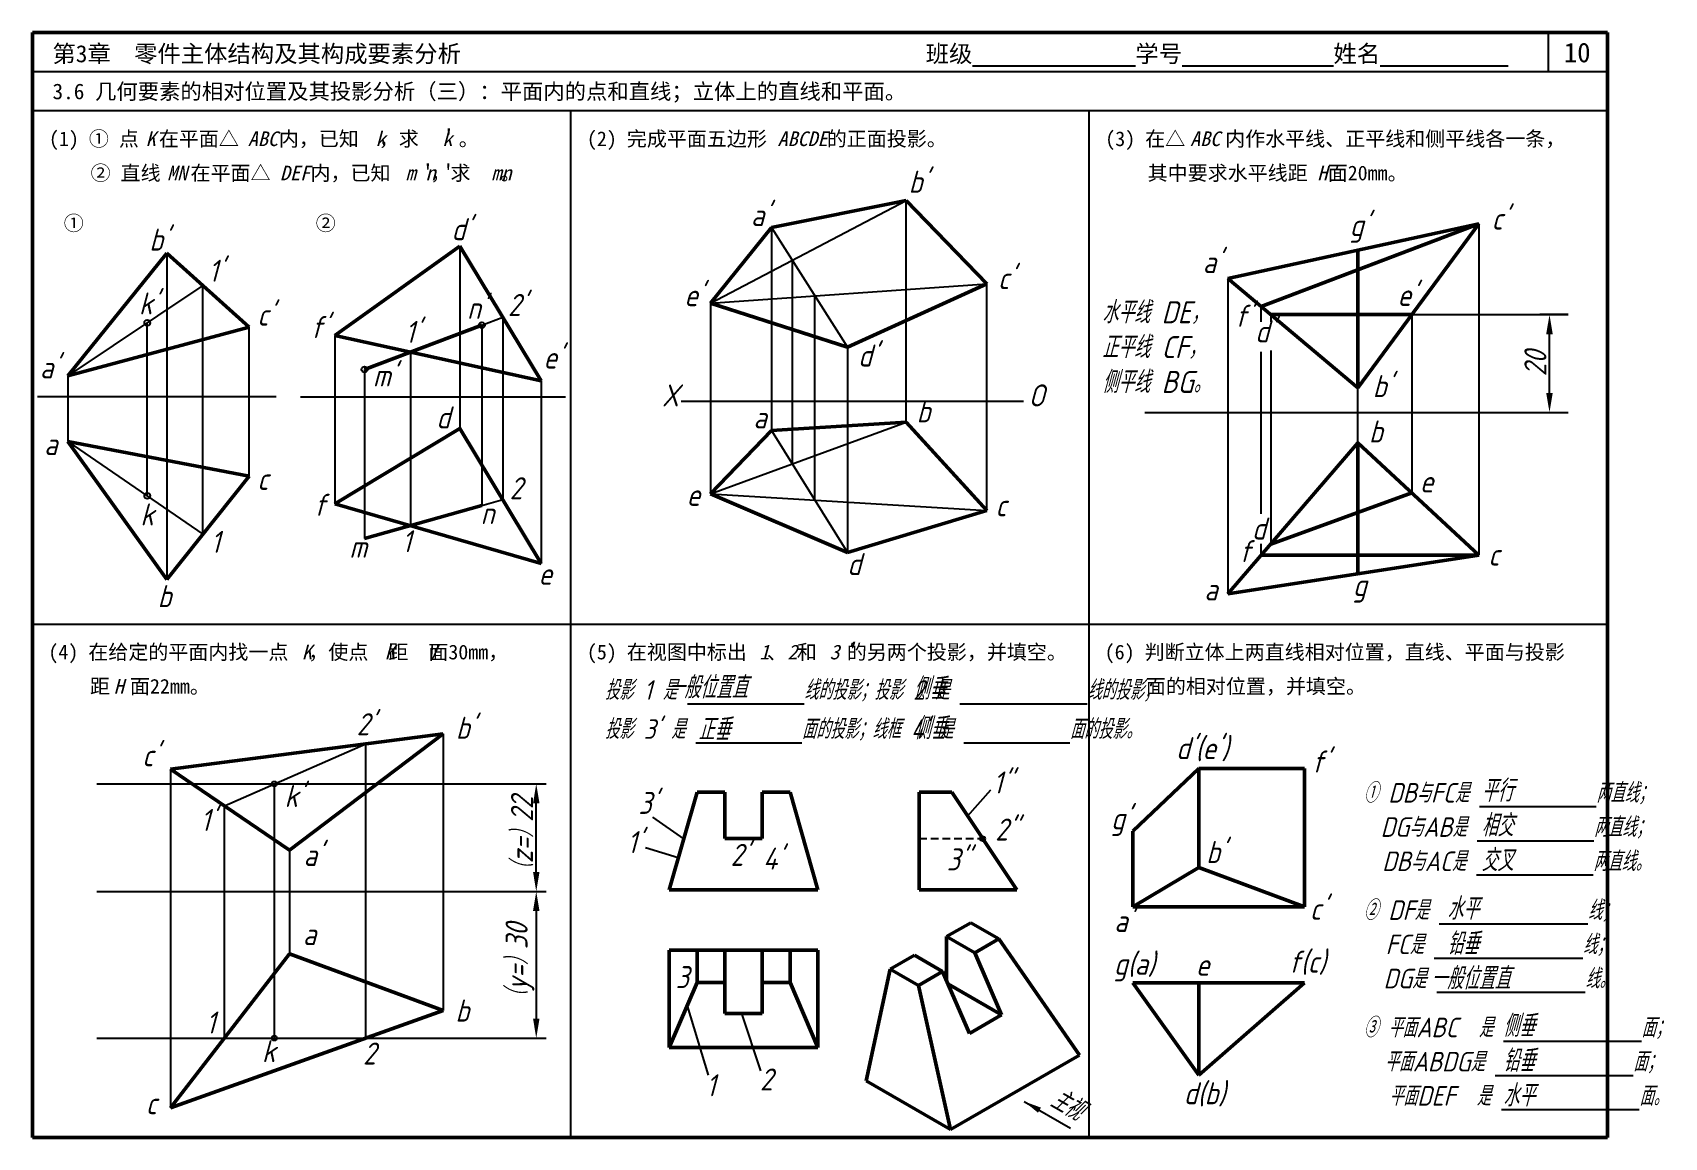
# Model space of a CAD drawing. Header units: millimetres. Extents: x 0 to 334, y 0 to 226.
import ezdxf

# ---------------------------------------------------------------- set-up
doc = ezdxf.new("R2010")
doc.units = ezdxf.units.MM
doc.header["$LTSCALE"] = 0.25
doc.linetypes.add('HIDDEN', pattern=[9.525, 6.35, -3.175])
for name, color, linetype in [('答案', 1, 'Continuous'), ('细实线层', 7, 'Continuous'), ('虚线层', 7, 'HIDDEN')]:
    doc.layers.add(name, color=color, linetype=linetype)
doc.layers.add('粗实线层', color=7, linetype='Continuous', lineweight=50)
doc.styles.get("Standard").update_dxf_attribs({"font": 'gbeitc.shx', "height": 4.5, "bigfont": 'gbcbig.shx'})
doc.styles.add('宋体', font='', dxfattribs={"height": 3})
doc.styles.add('宋体-斜体', font='', dxfattribs={"oblique": 15, "height": 3})
doc.styles.get('宋体').set_extended_font_data('SimSun')
doc.styles.get('宋体-斜体').set_extended_font_data('SimSun')
doc.dimstyles.new('ISO-25', dxfattribs={"dimtxt": 4.5, "dimasz": 4, "dimexe": 2, "dimexo": 0, "dimtad": 1, "dimtoh": 1, "dimdsep": 46, "dimtxsty": 'Standard', "dimcen": 0, "dimclrd": 256, "dimclre": 256, "dimclrt": 256, "dimadec": 0, "dimazin": 0, "dimtfac": 1, "dimtmove": 0, "dimatfit": 2, "dimfxl": 0, "dimlwd": -1, "dimlwe": -1, "dimarcsym": 0})

# ---------------------------------------------------------------- blocks, each defined once
blk = doc.blocks.new('*D2')
at = {"layer": 'Defpoints', "color": 0, "transparency": 16777216}
for p in [(310.17, 168.31), (314.02, 168.31), (314.02, 148.31)]:
    blk.add_point(p, dxfattribs=at)
at = {"layer": '答案', "transparency": 16777216}
for p, q in [((314.02, 168.31), (308.17, 168.31)), ((310.17, 152.31), (310.17, 164.31))]:
    blk.add_line(p, q, dxfattribs=at)
for points in [[(309.5, 164.31), (310.84, 164.31), (310.17, 168.31)], [(309.5, 152.31), (310.84, 152.31), (310.17, 148.31)]]:
    blk.add_solid(points, dxfattribs=at)
at = {"layer": '答案', "transparency": 16777216, "insert": (307.29, 158.31), "char_height": 4.5, "attachment_point": 5, "rotation": 90}
blk.add_mtext('20', dxfattribs=at)
blk = doc.blocks.new('*D3')
at = {"layer": 'Defpoints', "color": 0, "transparency": 16777216}
for p in [(99.51, 72.31), (102.98, 72.31), (99.51, 50.31)]:
    blk.add_point(p, dxfattribs=at)
at = {"layer": '答案', "transparency": 16777216}
for p, q in [((99.51, 72.31), (104.98, 72.31)), ((102.98, 54.31), (102.98, 68.31)), ((99.51, 50.31), (104.98, 50.31))]:
    blk.add_line(p, q, dxfattribs=at)
for points in [[(102.32, 68.31), (103.65, 68.31), (102.98, 72.31)], [(102.32, 54.31), (103.65, 54.31), (102.98, 50.31)]]:
    blk.add_solid(points, dxfattribs=at)
at = {"layer": '答案', "transparency": 16777216, "insert": (100.11, 61.31), "char_height": 4.5, "attachment_point": 5, "rotation": 90}
blk.add_mtext('（z=）22', dxfattribs=at)
blk = doc.blocks.new('*D4')
at = {"layer": 'Defpoints', "color": 0, "transparency": 16777216}
for p in [(99.51, 50.31), (99.51, 20.31), (102.98, 20.31)]:
    blk.add_point(p, dxfattribs=at)
at = {"layer": '答案', "transparency": 16777216}
for p, q in [((99.51, 50.31), (104.98, 50.31)), ((102.98, 46.31), (102.98, 24.31)), ((99.51, 20.31), (104.98, 20.31))]:
    blk.add_line(p, q, dxfattribs=at)
for points in [[(102.32, 46.31), (103.65, 46.31), (102.98, 50.31)], [(102.32, 24.31), (103.65, 24.31), (102.98, 20.31)]]:
    blk.add_solid(points, dxfattribs=at)
at = {"layer": '答案', "transparency": 16777216, "insert": (99.64, 35.31), "char_height": 4.5, "attachment_point": 5, "rotation": 90}
blk.add_mtext('（y=）30', dxfattribs=at)

msp = doc.modelspace()

# ---------------------------------------------------------------- linework, layer by layer
at = {"lineweight": 50}
for p, q in [((322, 226), (0, 226)), ((0, 226), (0, 0)), ((322, 0), (322, 226)), ((0, 0), (322, 0))]:
    msp.add_line(p, q, dxfattribs=at)
for p, q in [((310, 218), (310, 226)), ((322, 218), (0, 218)), ((322, 210), (0, 210)), ((110, 210), (110, 0)), ((216, 210), (216, 0)), ((0, 105), (322, 105))]:
    msp.add_line(p, q)
at = {"layer": '答案'}
for p, q in [((138.619, 170.633), (178.619, 191.633)), ((178.619, 146.334), (178.619, 191.633)), ((151.119, 186.133), (166.619, 161.633)), ((155.364, 137.787), (155.364, 179.424)), ((34.836, 174.241), (7.173, 155.779)), ((34.836, 123.402), (34.836, 174.241)), ((138.619, 170.633), (195.119, 174.633)), ((195.119, 128.261), (195.119, 174.633)), ((159.969, 130.359), (159.969, 172.144)), ((91.859, 166.167), (96.128, 167.78)), ((96.128, 167.78), (96.128, 130.468)), ((251.227, 166.844), (251.227, 169.946)), ((253.165, 168.311), (253.165, 166.844)), ((282.014, 168.311), (282.014, 131.844)), ((23.443, 131.215), (23.443, 166.638)), ((91.859, 166.167), (91.859, 129.261)), ((77.266, 160.651), (77.266, 125.136)), ((251.227, 127.585), (251.227, 160.667)), ((253.165, 160.941), (253.165, 121.381)), ((67.869, 157.1), (67.869, 122.48)), ((138.619, 131.633), (178.619, 146.334)), ((151.119, 144.633), (166.619, 119.633)), ((7.173, 142.372), (34.836, 123.402)), ((91.859, 129.261), (96.128, 130.468)), ((138.619, 131.633), (195.119, 128.261)), ((251.227, 119.122), (251.227, 121.408)), ((39.223, 67.842), (68.132, 80.509)), ((68.132, 20.311), (68.132, 80.509)), ((13.127, 72.311), (99.507, 72.311)), ((49.422, 72.311), (49.422, 20.311)), ((191.177, 65.744), (195.946, 71.117)), ((39.223, 20.311), (39.223, 67.842)), ((132.022, 57.185), (125.331, 59.252)), ((13.127, 20.311), (99.507, 20.311))]:
    msp.add_line(p, q, dxfattribs=at)
at = {"layer": '答案', "lineweight": 50}
for p, q in [((151.119, 186.133), (178.619, 191.633)), ((178.619, 191.633), (195.119, 174.633)), ((251.227, 169.946), (295.728, 186.904)), ((270.949, 153.308), (270.949, 181.498)), ((195.119, 174.633), (166.619, 161.633)), ((253.165, 168.311), (282.014, 168.311)), ((270.949, 142.109), (270.949, 115.281)), ((282.014, 131.844), (253.165, 121.381)), ((91.859, 129.261), (67.869, 122.48)), ((295.728, 119.122), (251.227, 119.122))]:
    msp.add_line(p, q, dxfattribs=at)
at = {"layer": '答案'}
for centre, radius in [((23.443, 166.638), 0.6), ((49.422, 72.311), 0.5), ((194.264, 61.114), 0.5), ((49.422, 20.311), 0.5)]:
    msp.add_circle(centre, radius, dxfattribs=at)
at = {"layer": '粗实线层'}
for p, q in [((244.4, 175.705), (295.728, 186.904)), ((295.728, 186.904), (270.949, 153.308)), ((138.619, 170.633), (151.119, 186.133)), ((7.173, 155.779), (27.439, 180.882)), ((27.439, 180.882), (44.28, 165.763)), ((87.353, 182.323), (61.784, 164.073)), ((103.993, 154.744), (87.353, 182.323)), ((270.949, 153.308), (244.4, 175.705)), ((166.619, 161.633), (138.619, 170.633)), ((44.28, 165.763), (7.173, 155.779)), ((61.784, 164.073), (103.993, 154.744)), ((67.869, 157.1), (91.859, 166.167)), ((87.353, 145.011), (61.784, 129.599)), ((103.993, 117.432), (87.353, 145.011)), ((151.119, 144.633), (138.619, 131.633)), ((151.119, 144.633), (178.619, 146.334)), ((178.619, 146.334), (195.119, 128.261)), ((44.28, 135.24), (7.173, 142.372)), ((7.173, 142.372), (27.439, 114.131)), ((244.4, 111.165), (270.949, 142.109)), ((270.949, 142.109), (295.728, 119.122)), ((27.439, 114.131), (44.28, 135.24)), ((138.619, 131.633), (166.619, 119.633)), ((61.784, 129.599), (103.993, 117.432)), ((195.119, 128.261), (166.619, 119.633)), ((295.728, 119.122), (244.4, 111.165)), ((28.206, 75.333), (83.941, 82.559)), ((52.541, 58.787), (83.941, 82.559)), ((52.541, 58.787), (28.206, 75.333)), ((224.945, 62.656), (238.445, 75.481)), ((260.045, 75.481), (238.445, 75.481)), ((238.445, 75.481), (238.445, 55.231)), ((260.045, 47.131), (260.045, 75.481)), ((130.158, 50.66), (135.861, 70.618)), ((141.563, 70.618), (135.861, 70.618)), ((141.563, 61.114), (141.563, 70.618)), ((154.869, 70.618), (149.166, 70.618)), ((149.166, 70.618), (149.166, 61.114)), ((154.869, 70.618), (160.571, 50.66)), ((181.275, 70.618), (181.275, 50.66)), ((187.928, 70.618), (181.275, 70.618)), ((201.233, 50.66), (187.928, 70.618)), ((149.166, 61.114), (141.563, 61.114)), ((224.945, 47.131), (224.945, 62.656)), ((238.445, 55.231), (224.945, 47.131)), ((238.445, 55.231), (260.045, 47.131)), ((160.571, 50.66), (130.158, 50.66)), ((201.233, 50.66), (181.275, 50.66)), ((224.945, 47.131), (260.045, 47.131)), ((191.825, 43.911), (186.886, 41.061)), ((191.825, 43.911), (197.587, 40.586)), ((186.886, 32.034), (186.886, 41.061)), ((186.886, 41.061), (192.648, 37.736)), ((197.587, 40.586), (192.648, 37.736)), ((197.587, 40.586), (214.05, 16.821)), ((52.541, 37.545), (28.206, 6.054)), ((52.541, 37.545), (83.941, 25.956)), ((130.158, 18.357), (130.158, 38.316)), ((135.861, 38.316), (130.158, 38.316)), ((135.861, 31.663), (135.861, 38.316)), ((141.563, 38.316), (135.861, 38.316)), ((141.563, 31.663), (141.563, 38.316)), ((141.563, 38.316), (149.166, 38.316)), ((154.869, 38.316), (149.166, 38.316)), ((149.166, 38.316), (149.166, 31.663)), ((154.869, 38.316), (154.869, 31.663)), ((160.571, 38.316), (154.869, 38.316)), ((160.571, 38.316), (160.571, 18.357)), ((180.301, 37.261), (175.362, 34.41)), ((186.063, 33.935), (180.301, 37.261)), ((192.648, 37.736), (198.136, 25.062)), ((175.362, 34.41), (170.423, 11.595)), ((181.124, 31.085), (175.362, 34.41)), ((186.063, 33.935), (181.124, 31.085)), ((191.551, 21.261), (186.063, 33.935)), ((130.158, 18.357), (135.861, 31.663)), ((141.563, 31.663), (135.861, 31.663)), ((141.563, 25.327), (141.563, 31.663)), ((154.869, 31.663), (149.166, 31.663)), ((149.166, 31.663), (149.166, 25.327)), ((154.869, 31.663), (160.571, 18.357)), ((187.709, 1.619), (181.124, 31.085)), ((187.163, 31.394), (198.136, 25.062)), ((224.945, 31.606), (260.045, 31.606)), ((238.445, 12.706), (224.945, 31.606)), ((238.445, 31.606), (238.445, 12.706)), ((238.445, 12.706), (260.045, 31.606)), ((28.206, 6.054), (83.941, 25.956)), ((149.166, 25.327), (141.563, 25.327)), ((198.136, 25.062), (191.551, 21.261)), ((160.571, 18.357), (130.158, 18.357)), ((214.05, 16.821), (187.709, 1.619)), ((187.709, 1.619), (170.423, 11.595))]:
    msp.add_line(p, q, dxfattribs=at)
at = {"layer": '细实线层'}
for p, q in [((295.728, 186.904), (295.728, 119.122)), ((151.119, 186.133), (151.119, 144.633)), ((27.439, 180.882), (27.439, 114.131)), ((87.353, 182.323), (87.353, 145.011)), ((244.4, 175.705), (244.4, 111.165)), ((138.619, 170.633), (138.619, 131.633)), ((282.014, 168.311), (314.017, 168.311)), ((44.28, 135.24), (44.28, 165.763)), ((61.784, 164.073), (61.784, 129.599)), ((166.619, 161.633), (166.619, 119.633)), ((7.173, 155.779), (7.173, 142.372)), ((103.993, 154.744), (103.993, 117.432)), ((49.78, 151.5), (1.018, 151.5)), ((54.781, 151.5), (108.96, 151.5)), ((132.619, 150.633), (202.619, 150.633)), ((270.949, 142.109), (270.949, 153.308)), ((227.405, 148.311), (314.017, 148.311)), ((83.941, 82.559), (83.941, 25.956)), ((28.206, 75.333), (28.206, 6.054)), ((133.132, 61.068), (126.846, 65.493)), ((52.541, 58.787), (52.541, 37.545)), ((13.127, 50.311), (99.507, 50.311)), ((133.827, 26.918), (138.141, 12.724)), ((144.978, 25.327), (148.842, 13.615)), ((202.761, 7.354), (212.244, 1.915))]:
    msp.add_line(p, q, dxfattribs=at)
for centre in [(91.859, 166.167), (67.869, 157.1), (23.443, 131.215)]:
    msp.add_circle(centre, 0.6, dxfattribs=at)
msp.add_solid([(206.183, 6.083), (205.586, 5.042), (202.761, 7.354)], dxfattribs=at)
at = {"layer": '虚线层'}
msp.add_line((181.275, 61.114), (194.264, 61.114), dxfattribs=at)

# ---------------------------------------------------------------- texts
at = {"style": '宋体'}
for s, height, p in [('第3章  零件主体结构及其构成要素分析', 3.5, (4.054, 219.934)), ('班级%%U              %%U学号%%U             %%U姓名%%U           ', 3.5, (182.613, 219.934)), ('10', 4, (313.124, 219.934)), ('3.6 几何要素的相对位置及其投影分析（三）：平面内的点和直线；立体上的直线和平面。', 3.2, (4.054, 212.374)), ('(1) ① 点  在平面△    内，已知  ，求  ＇。', 3, (3.334, 202.787)), ('(2) 完成平面五边形      的正面投影。', 3, (113.334, 202.787)), ('(3) 在△    内作水平线、正平线和侧平线各一条，', 3, (219.334, 202.787)), ('② 直线   在平面△    内，已知    ，求   。', 3, (11.847, 195.787)), ('＇', 3, (78.769, 195.684)), ('＇', 3, (82.942, 195.684)), ('其中要求水平线距  面20mm。', 3, (227.996, 195.787)), ('①', 3, (6.359, 185.523)), ('②', 3, (57.885, 185.523)), ('(4) 在给定的平面内找一点  ，使点  距  面30mm，', 3, (3.214, 97.787)), ('(5) 在视图中标出  、 和   的另两个投影，并填空。', 3, (113.334, 97.787)), ('(6) 判断立体上两直线相对位置，直线、平面与投影', 3, (219.214, 97.787)), ('距  面22mm。', 3, (11.723, 90.787)), ('面的相对位置，并填空。', 3, (227.636, 90.787))]:
    msp.add_text(s, height=height, dxfattribs=at).set_placement(p)
at = {"style": '宋体-斜体', "oblique": 15}
for s, p in [('K', (23.134, 202.787)), ('ABC', (44.004, 202.787)), ('k', (70.157, 202.787)), ('k', (83.806, 202.787)), ('ABCDE', (152.334, 202.787)), ('ABC', (236.689, 202.787)), ('MN', (27.508, 195.787)), ('DEF', (50.579, 195.787)), ('m n', (76.292, 195.787)), ('mn', (93.816, 195.787)), ('H', (262.706, 195.787)), ('K', (55.071, 97.787)), ('K', (72.031, 97.787)), ('V', (80.605, 97.787)), ('1', (148.607, 97.787)), ('2', (154.342, 97.787)), ('3＇', (162.962, 97.787)), ('H', (16.613, 90.787))]:
    msp.add_text(s, height=3, dxfattribs=at).set_placement(p)
at = {"layer": '答案'}
for s, p in [("b'", (179.135, 193.238)), ("g'", (269.316, 184.376)), ("1'", (35.964, 175.041)), ("c'", (197.389, 173.524)), ("k'", (21.745, 168.36)), ("e'", (279.094, 170.089)), ("2'", (97.198, 168.042)), ('水平线 DE，', (218.684, 166.54)), ("f'", (245.847, 165.823)), ("1'", (76.175, 162.542)), ("d'", (249.976, 162.633)), ('正平线 CF，', (218.684, 159.415)), ('侧平线 BG。', (218.684, 152.29)), ('2', (97.532, 130.544)), ('e', (283.658, 131.925)), ('n', (91.633, 125.451)), ('d', (249.324, 122.299)), ('1', (36.409, 119.585)), ('1', (75.507, 119.711)), ('m', (64.77, 118.577)), ('f', (246.716, 117.675)), ('g', (269.968, 110.757)), ('一般位置直', (129.95, 89.795)), ('侧垂', (180.107, 89.575)), ("2'", (66.245, 82.272)), ('正垂', (136.11, 81.225)), ('侧垂', (180.327, 81.445)), ('1"', (196.386, 70.364)), ('平行', (296.259, 68.7)), ("k'", (51.506, 67.582)), ("1'", (34.347, 62.683)), ("1'", (121.591, 58.153)), ('2"', (196.826, 60.729)), ('相交', (296.259, 61.575)), ("2'", (142.709, 55.549)), ('3"', (186.926, 54.609)), ('交叉', (296.259, 54.45)), ('水平', (289.219, 44.529)), ('铅垂', (289.219, 37.404)), ('3', (131.49, 30.532)), ('一般位置直', (285.92, 30.279)), ('1', (35.447, 21.247)), ('侧垂', (300.659, 20.579)), ('k', (46.886, 15.379)), ('2', (67.565, 14.907)), ('铅垂', (300.659, 13.454)), ('水平', (300.659, 6.329))]:
    msp.add_text(s, height=4.5, dxfattribs=at).set_placement(p)
at = {"layer": '细实线层'}
for s, height, p in [("a'", 4.5, (146.878, 186.43)), ("c'", 4.5, (298.331, 185.704)), ("d'", 4.5, (85.649, 183.54)), ("b'", 4.5, (23.85, 181.399)), ("a'", 4.5, (239.269, 176.806)), ("e'", 4.5, (133.245, 170.038)), ("c'", 4.5, (45.926, 166.048)), ("n'", 4.5, (88.854, 167.424)), ("f'", 4.5, (56.875, 163.524)), ("a'", 4.5, (1.492, 155.268)), ("e'", 4.5, (104.439, 157.278)), ("d'", 4.5, (168.785, 157.689)), ("m'", 4.5, (69.591, 153.62)), ("b'", 4.5, (274.03, 151.433)), ('X', 4.5, (128.676, 149.53)), ('O', 4.5, (203.635, 149.53)), ('b', 4.5, (180.754, 146.268)), ('d', 4.5, (82.542, 145.032)), ('a', 4.5, (147.378, 145.032)), ('b', 4.5, (273.26, 142.152)), ('a', 4.5, (2.348, 139.579)), ('c', 4.5, (45.926, 132.448)), ('f', 4.5, (57.516, 127.149)), ('e', 4.5, (133.725, 129.195)), ('c', 4.5, (196.875, 127.057)), ('k', 4.5, (22.026, 125.192)), ('c', 4.5, (297.658, 116.968)), ('d', 4.5, (166.575, 115.025)), ('e', 4.5, (103.443, 113.047)), ('b', 4.5, (25.562, 108.462)), ('a', 4.5, (239.581, 109.83)), ('投影 1 是 %%U           %%U线的投影；投影 2 是 %%U            %%U线的投影；', 4, (117.023, 89.524)), ("b'", 4.5, (86.547, 81.546)), ("投影 3' 是 %%U          %%U面的投影；线框 4' 是 %%U          %%U面的投影。", 4, (117.023, 81.524)), ("c'", 4.5, (22.402, 75.913)), ("d'(e')", 4.5, (233.809, 77.378)), ("f'", 4.5, (261.558, 74.626)), ("3'", 4.5, (123.874, 66.165)), ('① DB与FC是 %%U           %%U两直线；', 4, (272.148, 68.482)), ("g'", 4.5, (220.513, 63.018)), ('DG与AB是 %%U           %%U两直线；', 4, (275.635, 61.482)), ("a'", 4.5, (55.405, 55.511)), ("4'", 4.5, (149.347, 54.773)), ("b'", 4.5, (239.975, 56.123)), ('DB与AC是 %%U           %%U两直线。', 4, (275.958, 54.482)), ("a'", 4.5, (221.176, 42.029)), ("c'", 4.5, (261.172, 44.515)), ('② DF是 %%U              %%U线；', 4, (272.148, 44.482)), ('a', 4.5, (55.26, 39.324)), ('FC是 %%U              %%U线；', 4, (276.678, 37.482)), ('g(a)', 4.5, (221.091, 33.27)), ('f(c)', 4.5, (256.834, 33.691)), ('e', 4.5, (237.856, 33.078)), ('DG是 %%U              %%U线。', 4, (276.232, 30.482)), ('b', 4.5, (86.45, 23.679)), ('③ 平面ABC  是 %%U             %%U面；', 4, (272.148, 20.482)), ('平面ABDG是 %%U             %%U面；', 4, (276.461, 13.482)), ('2', 4.5, (148.713, 9.594)), ('1', 4.5, (137.715, 8.406)), ('d(b)', 4.5, (235.379, 6.768)), ('平面DEF  是 %%U             %%U面。', 4, (277.354, 6.482)), ('c', 4.5, (23.137, 4.733))]:
    msp.add_text(s, height=height, dxfattribs=at).set_placement(p)
msp.add_text('主视', height=4.5, rotation=330.16243, dxfattribs=at).set_placement((207.751, 6.423))

# ---------------------------------------------------------------- dimensions: what is measured, and where the dimension line sits
at = {"layer": '答案'}
dim = msp.add_linear_dim(base=(310.169, 168.311), p1=(314.017, 148.311), p2=(314.017, 168.311), angle=90, dimstyle='ISO-25', override={"dimse1": 1}, dxfattribs=at)
dim.commit()
dim.dimension.update_dxf_attribs({"geometry": '*D2', "text_midpoint": (307.294, 158.311)})
for base, p2, text, picture, middle in [((102.983, 72.311), (99.507, 72.311), '（z=）22', '*D3', (100.108, 61.311)), ((102.983, 20.311), (99.507, 20.311), '（y=）30', '*D4', (99.639, 35.311))]:
    dim = msp.add_linear_dim(base=base, p1=(99.507, 50.311), p2=p2, angle=90, text=text, dimstyle='ISO-25', dxfattribs=at)
    dim.commit()
    dim.dimension.update_dxf_attribs({"geometry": picture, "text_midpoint": middle})

doc.saveas('drawing.dxf')
